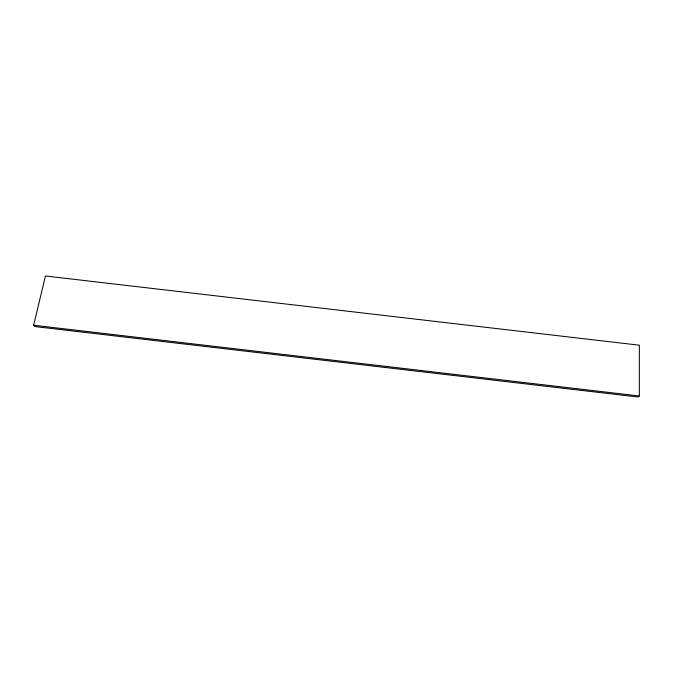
<?xml version="1.0" encoding="UTF-8"?>
<svg xmlns="http://www.w3.org/2000/svg" width="673" height="673" viewBox="0 0 673 673"><rect width="100%" height="100%" fill="white"/><g stroke="black" fill="none" stroke-linecap="round" stroke-linejoin="round"><path stroke-width="1.01" d="M639.333 395.993L639.35 345.199L45.436 275.989L33.65 325.252L34.718 326.54L638.029 397.011L639.333 395.993L33.65 325.252"/></g></svg>
